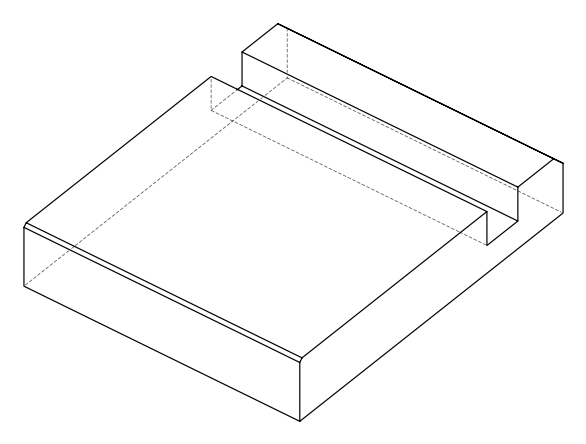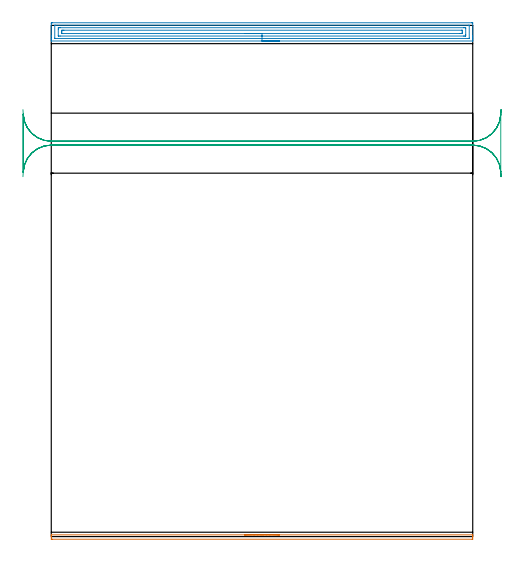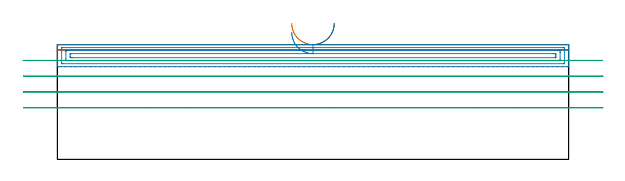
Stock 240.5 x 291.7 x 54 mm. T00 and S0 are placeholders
(PLAN: 3 operations, 1 tool changes, 15 min)
(1 AREA_MILL | FG_CHAMFER_SURFACE | UGT0205_001 | 2.08 min | 752 mm3)
(2 AREA_MILL_1 | FG_CHAMFER_SURFACE_1 | UGT0205_001 | 7.93 min | 13006 mm3)
(3 MILL_RECTANGULAR_SLOT | SLOT_RECTANGULAR | UGT0201_004 | Follow Part, ap 8, ae 75% | 5.03 min | 244285 mm3)
(TOOL UGT0205_001 | Chamfer Mill 20 x 3 x 45 deg. | D20 FL50 Z2)
(TOOL UGT0201_004 | End Mill 32 mm | D32 FL53 Z6)
(OP 1 AREA_MILL)
G17 G21 G94 G90
T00 M6
G54
G17 G0 G90 X110.25 Y1. S1061 M3
G43 Z64. H0
G94 G1 X110.288 Z63.128 F250.
X110.402 Z62.263
X110.591 Z61.412
X110.853 Z60.58
X111.187 Z59.774
X111.59 Z59.
X112.058 Z58.264
X112.59 Z57.572
X113.179 Z56.929
X113.822 Z56.339
X114.514 Z55.808
X115.25 Z55.34
X116.024 Z54.937
X116.83 Z54.603
X117.662 Z54.341
X118.514 Z54.152
X119.378 Z54.038
X120.25 Z54.
X240.336
X240.49 Y0.998 Z53.988
X240.498 Y0.864 Z53.856
X240.5 Y0.725 Z53.724
Y0.395 Z53.394
Y-0.25 Z52.745
Y-1.448 Z51.549
X240.497 Y-1.491 Z51.505
X240.145 Y-1.5 Z51.5
X0.611
X0.354 Y-1.498 Z51.502
X0.003 Y-1.491 Z51.505
X0. Y-1.448 Z51.549
Y-0.25 Z52.745
Y0.395 Z53.394
Y0.725 Z53.724
X0.002 Y0.864 Z53.856
X0.01 Y0.998 Z53.988
X0.164 Y1. Z54.
X120.25
X121.122 Z54.038
X121.986 Z54.152
X122.838 Z54.341
X123.67 Z54.603
X124.476 Z54.937
X125.25 Z55.34
X125.986 Z55.808
X126.678 Z56.339
X127.321 Z56.929
X127.91 Z57.572
X128.442 Z58.264
X128.91 Z59.
X129.313 Z59.774
X129.647 Z60.58
X129.909 Z61.412
X130.098 Z62.263
X130.212 Z63.128
X130.25 Z64.
M5
M2
(OP 2 AREA_MILL_1)
G17 G21 G94 G90
T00 M6
G54
G17 G0 G90 X130.25 Y282.8 S1061 M3
G43 Z64. H0
G94 G1 X130.212 Z63.128 F250.
X130.098 Z62.263
X129.909 Z61.412
X129.647 Z60.58
X129.313 Z59.774
X128.91 Z59.
X128.442 Z58.264
X127.91 Z57.572
X127.321 Z56.929
X126.678 Z56.34
X125.986 Z55.808
X125.25 Z55.34
X124.476 Z54.937
X123.67 Z54.603
X122.838 Z54.341
X121.987 Z54.152
X121.122 Z54.038
X120.25 Z54.
X0.164
X0.01 Y282.802 Z53.988
X0.003 Y282.937 Z53.855
X0. Y283.08 Z53.72
Y283.411 Z53.388
Y284.056 Z52.738
Y285.255 Z51.541
Y285.809 Z50.985
Y292.543 Z44.254
X0.004 Y292.82 Z43.977
X0.01 Y293.192 Z43.605
X0.227 Y293.196 Z43.602
X0.611 Y293.2 Z43.6
X239.889
X240.4 Y293.195 Z43.603
X240.49 Y293.192 Z43.606
X240.5 Y293.097 Z43.7
Y285.809 Z50.985
Y285.255 Z51.541
Y284.933 Z51.863
Y284.379 Z52.417
Y284.056 Z52.738
Y283.411 Z53.388
Y283.08 Z53.72
X240.497 Y282.937 Z53.855
X240.49 Y282.802 Z53.988
X240.336 Y282.8 Z54.
X120.25
Y284.214 Z52.586
X2.396
X2.235 Y284.215 Z52.585
X2.048 Y284.22 Z52.58
X2.01 Y284.222 Z52.578
X2.005 Y284.248 Z52.552
X2.002 Y284.277 Z52.523
X2. Y284.445 Z52.355
X2.001 Y291.586 Z45.214
X2.004 Y291.69 Z45.11
X2.01 Y291.758 Z45.042
X2.016 Y291.78 Z45.02
X2.032 Y291.781 Z45.019
X2.396 Y291.785 Z45.015
X2.557 Y291.786 Z45.014
X238.104 Y291.785 Z45.015
X238.265
X238.452 Y291.78 Z45.02
X238.49 Y291.778 Z45.022
X238.495 Y291.752 Z45.048
X238.498 Y291.723 Z45.077
X238.5 Y291.555 Z45.245
X238.499 Y284.414 Z52.386
X238.496 Y284.31 Z52.49
X238.49 Y284.242 Z52.558
X238.484 Y284.22 Z52.58
X238.468 Y284.219 Z52.581
X238.104 Y284.215 Z52.585
X237.943 Y284.214 Z52.586
X120.25
Y285.628 Z51.172
X5.075
X4.365 Y285.629 Z51.171
X4.182 Y285.632 Z51.168
X4.01 Y285.637 Z51.163
X4.004 Y285.809 Z50.991
X4.001 Y285.987 Z50.813
X4. Y289.493 Z47.307
X4.005 Y290.191 Z46.609
X4.007 Y290.363 Z46.437
X4.182 Y290.366 Z46.434
X4.891 Y290.371 Z46.429
X5.075 Y290.372 Z46.428
X235.425
X236.135 Y290.371 Z46.429
X236.318 Y290.368 Z46.432
X236.49 Y290.363 Z46.437
X236.496 Y290.191 Z46.609
X236.499 Y290.013 Z46.787
X236.5 Y286.507 Z50.293
X236.495 Y285.809 Z50.991
X236.493 Y285.637 Z51.163
X236.318 Y285.634 Z51.166
X235.609 Y285.629 Z51.171
X235.425 Y285.628 Z51.172
X120.25
Y287.043 Z49.757
X6.496
X6.135 Y287.045 Z49.755
X6.07 Y287.047 Z49.753
X6.01 Y287.052 Z49.748
X6.007 Y287.143 Z49.657
X6. Y287.53 Z49.27
Y288.406 Z48.394
X6.001 Y288.438 Z48.362
X6.01 Y288.86 Z47.94
X6.023 Y288.951 Z47.849
X6.155 Y288.954 Z47.846
X6.333 Y288.956 Z47.844
X6.861 Y288.957 Z47.843
X7.224
X234.004
X234.365 Y288.955 Z47.845
X234.43 Y288.953 Z47.847
X234.49 Y288.948 Z47.852
X234.493 Y288.857 Z47.943
X234.5 Y288.47 Z48.33
Y287.594 Z49.206
X234.499 Y287.562 Z49.238
X234.49 Y287.14 Z49.66
X234.477 Y287.049 Z49.751
X234.345 Y287.046 Z49.754
X234.167 Y287.044 Z49.756
X233.639 Y287.043 Z49.757
X233.276
X120.25
X119.378 Z49.795
X118.514 Z49.909
X117.662 Z50.098
X116.83 Z50.36
X116.024 Z50.694
X115.25 Z51.097
X114.514 Z51.566
X113.822 Z52.097
X113.179 Z52.686
X112.59 Z53.329
X112.059 Z54.022
X111.59 Z54.757
X111.187 Z55.531
X110.853 Z56.337
X110.591 Z57.169
X110.402 Z58.021
X110.288 Z58.886
X110.25 Z59.757
G0 Z64.
M5
M2
(OP 3 MILL_RECTANGULAR_SLOT)
G17 G21 G94 G90
T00 M6
G54
G17 G0 G90 X-16.154 Y205.385 S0 M3
G43 Z64. H0
Z46.575
G94 G1 X-15.97 Y208.379 F250.
G2 X0. Y223.4 R16. F500.
G1 X240.5
G2 X256.47 Y208.379 R16.
G1 X256.5
Y240.621
X256.47
G2 X240.5 Y225.6 R16.
G1 X0.
G2 X-15.97 Y240.621 R16.
G1 X-16.154 Y243.615 F250.
G0 Z64.
X256.654
Z39.15
G1 X256.47 Y240.621
G2 X240.5 Y225.6 R16. F500.
G1 X0.
G2 X-15.99 Y241.034 R16.
G1 X-16.
Y207.966
X-15.99
G2 X0. Y223.4 R16.
G1 X240.5
G2 X256.47 Y208.379 R16.
G1 X256.654 Y205.385 F250.
G0 Y243.615 Z31.725
G1 X256.47 Y240.621
G2 X240.5 Y225.6 R16. F500.
G1 X0.
G2 X-15.99 Y241.034 R16.
G1 X-16.
Y207.966
X-15.99
G2 X0. Y223.4 R16.
G1 X240.5
G2 X256.47 Y208.379 R16.
G1 X256.654 Y205.385 F250.
G0 Y243.615 Z24.3
G1 X256.47 Y240.621
G2 X240.5 Y225.6 R16. F500.
G1 X0.
G2 X-15.99 Y241.034 R16.
G1 X-16.
Y207.966
X-15.99
G2 X0. Y223.4 R16.
G1 X240.5
G2 X256.47 Y208.379 R16.
G1 X256.654 Y205.385 F250.
G0 Z64.
M5
M2
